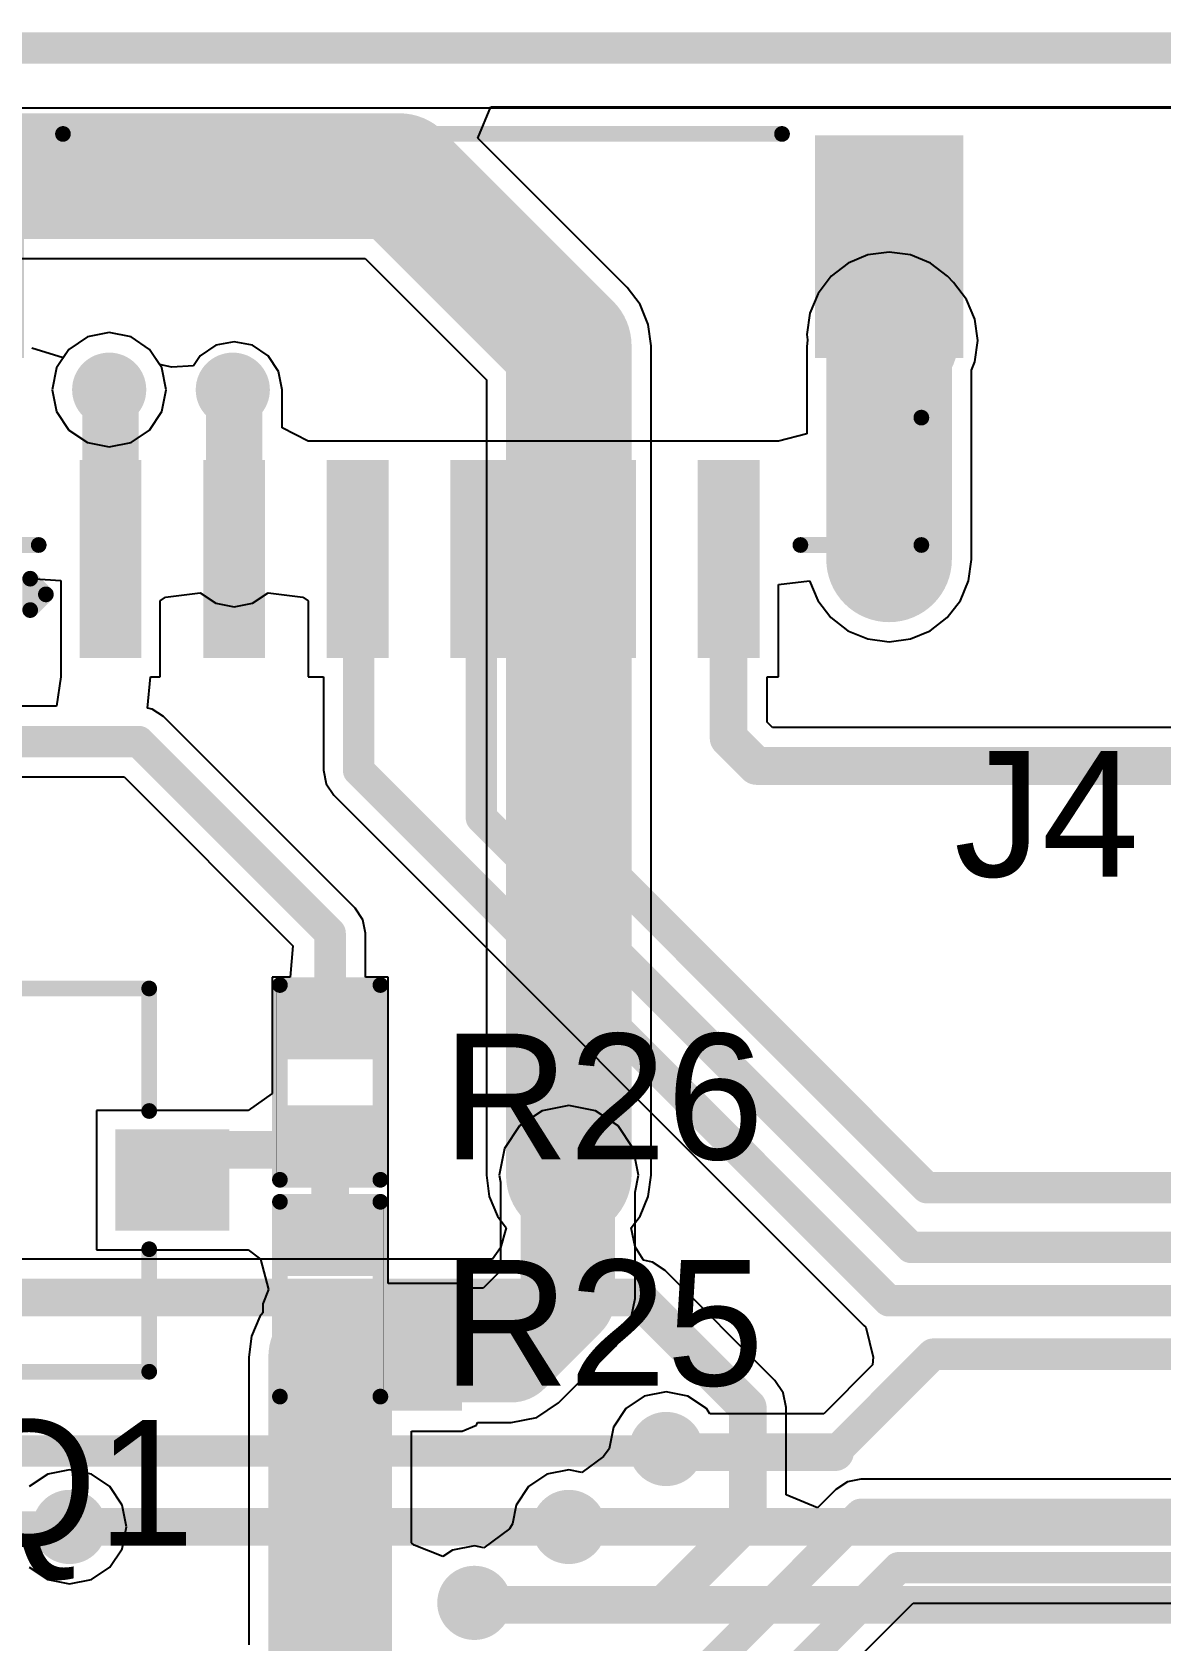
# Model space of a CAD drawing. Header units: millimetres. Extents: x -0.15 to 3.79, y -0.54 to 3.26.
# Drawn here: x 0.546 to 0.906, y 2.505 to 3.017 of the extents above; entities that cross this region are included whole.
import ezdxf

# ---------------------------------------------------------------- set-up
doc = ezdxf.new("R2010")
doc.units = ezdxf.units.MM
doc.header["$MEASUREMENT"] = 0
for name, color, linetype in [('BottomLayer', 5, 'Continuous'), ('BottomSolder', 6, 'Continuous'), ('Mechanical2', 216, 'Continuous'), ('TopLayer', 1, 'Continuous'), ('TopOverlay', 2, 'Continuous'), ('TopPaste', 8, 'Continuous'), ('TopSolder', 216, 'Continuous'), ('ViaHoleLayer', 16, 'Continuous')]:
    doc.layers.add(name, color=color, linetype=linetype)
doc.styles.add('Arial', font='', dxfattribs={"height": 0.2})
doc.styles.get('Arial').set_extended_font_data('Arial')

# ---------------------------------------------------------------- blocks, each defined once
blk = doc.blocks.new('UCD1A101MCL1GS_36')
at = {"layer": 'TopLayer'}
for points in [[(-0.14567, 0.01772), (-0.03543, 0.01772), (-0.03543, -0.01772), (-0.14567, -0.01772)], [(0.03543, 0.01772), (0.14567, 0.01772), (0.14567, -0.01772), (0.03543, -0.01772)]]:
    blk.add_hatch(color=1, dxfattribs=at).paths.add_polyline_path(points)
at = {"layer": 'TopPaste'}
for points in [[(-0.14567, 0.01772), (-0.03543, 0.01772), (-0.03543, -0.01772), (-0.14567, -0.01772)], [(0.03543, 0.01772), (0.14567, 0.01772), (0.14567, -0.01772), (0.03543, -0.01772)]]:
    blk.add_hatch(color=8, dxfattribs=at).paths.add_polyline_path(points)
at = {"layer": 'TopSolder'}
for points in [[(-0.14567, 0.01772), (-0.03543, 0.01772), (-0.03543, -0.01772), (-0.14567, -0.01772)], [(0.03543, 0.01772), (0.14567, 0.01772), (0.14567, -0.01772), (0.03543, -0.01772)]]:
    blk.add_hatch(color=216, dxfattribs=at).paths.add_polyline_path(points)
at = {"layer": 'TopOverlay', "const_width": 0.005}
for points in [[(-0.12992, 0.09008), (-0.09008, 0.12992)], [(-0.09008, 0.12992), (0, 0.12992)], [(0, 0.12992), (0.12992, 0.12992)], [(0.12992, 0.028), (0.12992, 0.12992)], [(-0.12992, 0.028), (-0.12992, 0.09008)], [(-0.15039, 0.028), (-0.15039, 0.052)], [(-0.16239, 0.04), (-0.13839, 0.04)], [(-0.12992, -0.09008), (-0.12992, -0.028)], [(0.12992, -0.12992), (0.12992, -0.028)], [(-0.12992, -0.09008), (-0.09008, -0.12992)], [(-0.09008, -0.12992), (0, -0.12992)], [(0, -0.12992), (0.12992, -0.12992)]]:
    blk.add_lwpolyline(points, dxfattribs=at)
at = {"layer": 'TopOverlay', "const_width": 0.0025}
for points in [[(-0.09133, 0.12992, 1), (-0.08883, 0.12992, 1)], [(-0.09133, 0.12992, 1), (-0.08883, 0.12992, 1)], [(-0.00125, 0.12992, 1), (0.00125, 0.12992, 1)], [(-0.00125, 0.12992, 1), (0.00125, 0.12992, 1)], [(0.12867, 0.12992, 1), (0.13117, 0.12992, 1)], [(0.12867, 0.12992, 1), (0.13117, 0.12992, 1)], [(-0.13117, 0.09008, 1), (-0.12867, 0.09008, 1)], [(-0.13117, 0.09008, 1), (-0.12867, 0.09008, 1)], [(-0.15164, 0.052, 1), (-0.14914, 0.052, 1)], [(-0.16364, 0.04, 1), (-0.16114, 0.04, 1)], [(-0.13964, 0.04, 1), (-0.13714, 0.04, 1)], [(-0.15164, 0.028, 1), (-0.14914, 0.028, 1)], [(-0.13117, 0.028, 1), (-0.12867, 0.028, 1)], [(0.12867, 0.028, 1), (0.13117, 0.028, 1)], [(-0.13117, -0.028, 1), (-0.12867, -0.028, 1)], [(0.12867, -0.028, 1), (0.13117, -0.028, 1)], [(-0.13117, -0.09008, 1), (-0.12867, -0.09008, 1)], [(-0.13117, -0.09008, 1), (-0.12867, -0.09008, 1)], [(-0.09133, -0.12992, 1), (-0.08883, -0.12992, 1)], [(-0.09133, -0.12992, 1), (-0.08883, -0.12992, 1)], [(-0.00125, -0.12992, 1), (0.00125, -0.12992, 1)], [(-0.00125, -0.12992, 1), (0.00125, -0.12992, 1)], [(0.12867, -0.12992, 1), (0.13117, -0.12992, 1)], [(0.12867, -0.12992, 1), (0.13117, -0.12992, 1)]]:
    blk.add_lwpolyline(points, format="xyb", close=True, dxfattribs=at)
blk = doc.blocks.new('V________T______38')
at = {"layer": 'TopLayer'}
for points in [[(-0.17323, 0.08514), (-0.12598, 0.08514), (-0.12598, 0.01427), (-0.17323, 0.01427)], [(0.12598, 0.08514), (0.17323, 0.08514), (0.17323, 0.01427), (0.12598, 0.01427)], [(-0.10827, -0.01821), (-0.08858, -0.01821), (-0.08858, -0.0812), (-0.10827, -0.0812)], [(-0.0689, -0.01821), (-0.04921, -0.01821), (-0.04921, -0.0812), (-0.0689, -0.0812)], [(-0.02953, -0.01821), (-0.00984, -0.01821), (-0.00984, -0.0812), (-0.02953, -0.0812)], [(0.00984, -0.01821), (0.02953, -0.01821), (0.02953, -0.0812), (0.00984, -0.0812)], [(0.04921, -0.01821), (0.0689, -0.01821), (0.0689, -0.0812), (0.04921, -0.0812)], [(0.08858, -0.01821), (0.10827, -0.01821), (0.10827, -0.0812), (0.08858, -0.0812)]]:
    blk.add_hatch(color=1, dxfattribs=at).paths.add_polyline_path(points)
at = {"layer": 'TopPaste'}
for points in [[(-0.17323, 0.08514), (-0.12598, 0.08514), (-0.12598, 0.01427), (-0.17323, 0.01427)], [(0.12598, 0.08514), (0.17323, 0.08514), (0.17323, 0.01427), (0.12598, 0.01427)], [(-0.10827, -0.01821), (-0.08858, -0.01821), (-0.08858, -0.0812), (-0.10827, -0.0812)], [(-0.0689, -0.01821), (-0.04921, -0.01821), (-0.04921, -0.0812), (-0.0689, -0.0812)], [(-0.02953, -0.01821), (-0.00984, -0.01821), (-0.00984, -0.0812), (-0.02953, -0.0812)], [(0.00984, -0.01821), (0.02953, -0.01821), (0.02953, -0.0812), (0.00984, -0.0812)], [(0.04921, -0.01821), (0.0689, -0.01821), (0.0689, -0.0812), (0.04921, -0.0812)], [(0.08858, -0.01821), (0.10827, -0.01821), (0.10827, -0.0812), (0.08858, -0.0812)]]:
    blk.add_hatch(color=8, dxfattribs=at).paths.add_polyline_path(points)
at = {"layer": 'TopSolder'}
for points in [[(-0.17323, 0.08514), (-0.12598, 0.08514), (-0.12598, 0.01427), (-0.17323, 0.01427)], [(0.12598, 0.08514), (0.17323, 0.08514), (0.17323, 0.01427), (0.12598, 0.01427)], [(-0.10827, -0.01821), (-0.08858, -0.01821), (-0.08858, -0.0812), (-0.10827, -0.0812)], [(-0.0689, -0.01821), (-0.04921, -0.01821), (-0.04921, -0.0812), (-0.0689, -0.0812)], [(-0.02953, -0.01821), (-0.00984, -0.01821), (-0.00984, -0.0812), (-0.02953, -0.0812)], [(0.00984, -0.01821), (0.02953, -0.01821), (0.02953, -0.0812), (0.00984, -0.0812)], [(0.04921, -0.01821), (0.0689, -0.01821), (0.0689, -0.0812), (0.04921, -0.0812)], [(0.08858, -0.01821), (0.10827, -0.01821), (0.10827, -0.0812), (0.08858, -0.0812)]]:
    blk.add_hatch(color=216, dxfattribs=at).paths.add_polyline_path(points)
at = {"layer": 'TopOverlay', "const_width": 0.005}
for points in [[(-0.11356, 0.08556), (0.11544, 0.08556)], [(-0.15981, -0.04528), (-0.15981, -0.00474)], [(0.15981, -0.04528), (0.15981, -0.00474)], [(-0.15981, -0.04528), (-0.12128, -0.04528)], [(0.12128, -0.04528), (0.15981, -0.04528)], [(-0.124, -0.066), (-0.124, -0.056)], [(-0.124, -0.056), (-0.119, -0.061)], [(-0.124, -0.066), (-0.119, -0.061)]]:
    blk.add_lwpolyline(points, dxfattribs=at)
at = {"layer": 'TopOverlay', "const_width": 0.0025}
for points in [[(-0.11481, 0.08556, 1), (-0.11231, 0.08556, 1)], [(0.11419, 0.08556, 1), (0.11669, 0.08556, 1)], [(-0.16106, -0.00474, 1), (-0.15856, -0.00474, 1)], [(0.15856, -0.00474, 1), (0.16106, -0.00474, 1)], [(-0.16106, -0.04528, 1), (-0.15856, -0.04528, 1)], [(-0.16106, -0.04528, 1), (-0.15856, -0.04528, 1)], [(-0.12253, -0.04528, 1), (-0.12003, -0.04528, 1)], [(0.12003, -0.04528, 1), (0.12253, -0.04528, 1)], [(0.15856, -0.04528, 1), (0.16106, -0.04528, 1)], [(0.15856, -0.04528, 1), (0.16106, -0.04528, 1)], [(-0.12525, -0.056, 1), (-0.12275, -0.056, 1)], [(-0.12525, -0.056, 1), (-0.12275, -0.056, 1)], [(-0.12025, -0.061, 1), (-0.11775, -0.061, 1)], [(-0.12025, -0.061, 1), (-0.11775, -0.061, 1)], [(-0.12525, -0.066, 1), (-0.12275, -0.066, 1)], [(-0.12525, -0.066, 1), (-0.12275, -0.066, 1)]]:
    blk.add_lwpolyline(points, format="xyb", close=True, dxfattribs=at)
blk = doc.blocks.new('R___0402_84')
at = {"layer": 'TopLayer'}
for points in [[(-0.0275, -0.0125), (-0.0275, 0.0125), (-0.0095, 0.0125), (-0.0095, -0.0125)], [(0.0095, -0.0125), (0.0095, 0.0125), (0.0275, 0.0125), (0.0275, -0.0125)]]:
    blk.add_hatch(color=1, dxfattribs=at).paths.add_polyline_path(points)
at = {"layer": 'TopPaste'}
for points in [[(-0.0275, -0.0125), (-0.0275, 0.0125), (-0.0095, 0.0125), (-0.0095, -0.0125)], [(0.0095, -0.0125), (0.0095, 0.0125), (0.0275, 0.0125), (0.0275, -0.0125)]]:
    blk.add_hatch(color=8, dxfattribs=at).paths.add_polyline_path(points)
at = {"layer": 'TopSolder'}
for points in [[(-0.02967, -0.01467), (-0.02967, 0.01467), (-0.00733, 0.01467), (-0.00733, -0.01467)], [(0.00733, -0.01467), (0.00733, 0.01467), (0.02967, 0.01467), (0.02967, -0.01467)]]:
    blk.add_hatch(color=216, dxfattribs=at).paths.add_polyline_path(points)
at = {"layer": 'TopOverlay'}
for points, const_width in [([(-0.031, -0.016), (-0.031, 0.016)], 0.005), ([(0.031, 0.016), (-0.031, 0.016)], 0.005), ([(0.031, -0.016), (0.031, 0.016)], 0.005), ([(0.031, -0.016), (-0.031, -0.016)], 0.005), ([(0.032, -0.017), (-0.032, -0.017)], 0.000127)]:
    blk.add_lwpolyline(points, dxfattribs=dict(at, const_width=const_width))
for points, const_width in [([(-0.03225, 0.016, 1), (-0.02975, 0.016, 1)], 0.0025), ([(-0.03225, 0.016, 1), (-0.02975, 0.016, 1)], 0.0025), ([(0.02975, 0.016, 1), (0.03225, 0.016, 1)], 0.0025), ([(0.02975, 0.016, 1), (0.03225, 0.016, 1)], 0.0025), ([(-0.03225, -0.016, 1), (-0.02975, -0.016, 1)], 0.0025), ([(-0.03225, -0.016, 1), (-0.02975, -0.016, 1)], 0.0025), ([(0.02975, -0.016, 1), (0.03225, -0.016, 1)], 0.0025), ([(0.02975, -0.016, 1), (0.03225, -0.016, 1)], 0.0025), ([(-0.03203, -0.017, 1), (-0.03197, -0.017, 1)], 0.0000635), ([(0.03197, -0.017, 1), (0.03203, -0.017, 1)], 0.0000635)]:
    blk.add_lwpolyline(points, format="xyb", close=True, dxfattribs=dict(at, const_width=const_width))
blk = doc.blocks.new('R___0402_85')
at = {"layer": 'TopLayer'}
for points in [[(-0.0275, -0.0125), (-0.0275, 0.0125), (-0.0095, 0.0125), (-0.0095, -0.0125)], [(0.0095, -0.0125), (0.0095, 0.0125), (0.0275, 0.0125), (0.0275, -0.0125)]]:
    blk.add_hatch(color=1, dxfattribs=at).paths.add_polyline_path(points)
at = {"layer": 'TopPaste'}
for points in [[(-0.0275, -0.0125), (-0.0275, 0.0125), (-0.0095, 0.0125), (-0.0095, -0.0125)], [(0.0095, -0.0125), (0.0095, 0.0125), (0.0275, 0.0125), (0.0275, -0.0125)]]:
    blk.add_hatch(color=8, dxfattribs=at).paths.add_polyline_path(points)
at = {"layer": 'TopSolder'}
for points in [[(-0.02967, -0.01467), (-0.02967, 0.01467), (-0.00733, 0.01467), (-0.00733, -0.01467)], [(0.00733, -0.01467), (0.00733, 0.01467), (0.02967, 0.01467), (0.02967, -0.01467)]]:
    blk.add_hatch(color=216, dxfattribs=at).paths.add_polyline_path(points)
at = {"layer": 'TopOverlay'}
for points, const_width in [([(-0.031, 0.016), (-0.031, -0.016)], 0.005), ([(-0.031, 0.016), (0.031, 0.016)], 0.005), ([(0.031, 0.016), (0.031, -0.016)], 0.005), ([(-0.031, -0.016), (0.031, -0.016)], 0.005), ([(-0.032, -0.017), (0.032, -0.017)], 0.000127)]:
    blk.add_lwpolyline(points, dxfattribs=dict(at, const_width=const_width))
for points, const_width in [([(-0.03225, 0.016, 1), (-0.02975, 0.016, 1)], 0.0025), ([(-0.03225, 0.016, 1), (-0.02975, 0.016, 1)], 0.0025), ([(0.02975, 0.016, 1), (0.03225, 0.016, 1)], 0.0025), ([(0.02975, 0.016, 1), (0.03225, 0.016, 1)], 0.0025), ([(-0.03225, -0.016, 1), (-0.02975, -0.016, 1)], 0.0025), ([(-0.03225, -0.016, 1), (-0.02975, -0.016, 1)], 0.0025), ([(0.02975, -0.016, 1), (0.03225, -0.016, 1)], 0.0025), ([(0.02975, -0.016, 1), (0.03225, -0.016, 1)], 0.0025), ([(-0.03203, -0.017, 1), (-0.03197, -0.017, 1)], 0.0000635), ([(0.03197, -0.017, 1), (0.03203, -0.017, 1)], 0.0000635)]:
    blk.add_lwpolyline(points, format="xyb", close=True, dxfattribs=dict(at, const_width=const_width))
blk = doc.blocks.new('S___23_115')
at = {"layer": 'TopLayer'}
for points in [[(-0.01614, 0.05748), (0.01614, 0.05748), (0.01614, 0.02126), (-0.01614, 0.02126)], [(-0.05354, -0.02126), (-0.02126, -0.02126), (-0.02126, -0.05748), (-0.05354, -0.05748)], [(0.02126, -0.02126), (0.05354, -0.02126), (0.05354, -0.05748), (0.02126, -0.05748)]]:
    blk.add_hatch(color=1, dxfattribs=at).paths.add_polyline_path(points)
at = {"layer": 'TopPaste'}
for points in [[(-0.01614, 0.05748), (0.01614, 0.05748), (0.01614, 0.02126), (-0.01614, 0.02126)], [(-0.05354, -0.02126), (-0.02126, -0.02126), (-0.02126, -0.05748), (-0.05354, -0.05748)], [(0.02126, -0.02126), (0.05354, -0.02126), (0.05354, -0.05748), (0.02126, -0.05748)]]:
    blk.add_hatch(color=8, dxfattribs=at).paths.add_polyline_path(points)
at = {"layer": 'TopSolder'}
for points in [[(-0.01614, 0.05748), (0.01614, 0.05748), (0.01614, 0.02126), (-0.01614, 0.02126)], [(-0.05354, -0.02126), (-0.02126, -0.02126), (-0.02126, -0.05748), (-0.05354, -0.05748)], [(0.02126, -0.02126), (0.05354, -0.02126), (0.05354, -0.05748), (0.02126, -0.05748)]]:
    blk.add_hatch(color=216, dxfattribs=at).paths.add_polyline_path(points)
at = {"layer": 'TopOverlay', "const_width": 0.005}
for points in [[(-0.061, -0.023), (-0.061, 0.032)], [(-0.022, 0.032), (-0.061, 0.032)], [(0.061, 0.032), (0.022, 0.032)], [(0.061, -0.023), (0.061, 0.032)], [(0.013, -0.031), (-0.013, -0.031)], [(-0.061, -0.046), (-0.066, -0.041)], [(-0.066, -0.051), (-0.066, -0.041)], [(-0.066, -0.051), (-0.061, -0.046)]]:
    blk.add_lwpolyline(points, dxfattribs=at)
at = {"layer": 'TopOverlay', "const_width": 0.0025}
for points in [[(-0.06225, 0.032, 1), (-0.05975, 0.032, 1)], [(-0.06225, 0.032, 1), (-0.05975, 0.032, 1)], [(-0.02325, 0.032, 1), (-0.02075, 0.032, 1)], [(0.02075, 0.032, 1), (0.02325, 0.032, 1)], [(0.05975, 0.032, 1), (0.06225, 0.032, 1)], [(0.05975, 0.032, 1), (0.06225, 0.032, 1)], [(-0.06225, -0.023, 1), (-0.05975, -0.023, 1)], [(0.05975, -0.023, 1), (0.06225, -0.023, 1)], [(-0.01425, -0.031, 1), (-0.01175, -0.031, 1)], [(0.01175, -0.031, 1), (0.01425, -0.031, 1)], [(-0.06725, -0.041, 1), (-0.06475, -0.041, 1)], [(-0.06725, -0.041, 1), (-0.06475, -0.041, 1)], [(-0.06225, -0.046, 1), (-0.05975, -0.046, 1)], [(-0.06225, -0.046, 1), (-0.05975, -0.046, 1)], [(-0.06725, -0.051, 1), (-0.06475, -0.051, 1)], [(-0.06725, -0.051, 1), (-0.06475, -0.051, 1)]]:
    blk.add_lwpolyline(points, format="xyb", close=True, dxfattribs=at)

msp = doc.modelspace()

# ---------------------------------------------------------------- hatches: boundary and pattern name
at = {"layer": 'BottomLayer'}
h = msp.add_hatch(color=5, dxfattribs=at)
edge = h.paths.add_edge_path()
edge.add_arc((0.57063, 2.903), 0.01181, 0, 360)
h = msp.add_hatch(color=5, dxfattribs=at)
edge = h.paths.add_edge_path()
edge.add_arc((0.61, 2.903), 0.01181, 0, 360)
h = msp.add_hatch(color=5, dxfattribs=at)
edge = h.paths.add_edge_path()
edge.add_arc((0.819, 2.849), 0.01181, 0, 360)
h = msp.add_hatch(color=5, dxfattribs=at)
edge = h.paths.add_edge_path()
edge.add_arc((0.717, 2.653), 0.01575, 0, 360)
h = msp.add_hatch(color=5, dxfattribs=at)
edge = h.paths.add_edge_path()
edge.add_arc((0.748, 2.56581), 0.01181, 0, 360)
h = msp.add_hatch(color=5, dxfattribs=at)
edge = h.paths.add_edge_path()
edge.add_arc((0.558, 2.541), 0.01181, 0, 360)
h = msp.add_hatch(color=5, dxfattribs=at)
edge = h.paths.add_edge_path()
edge.add_arc((0.717, 2.541), 0.01181, 0, 360)
h = msp.add_hatch(color=5, dxfattribs=at)
edge = h.paths.add_edge_path()
edge.add_arc((0.68692, 2.51683), 0.01181, 0, 360)
at = {"layer": 'BottomSolder'}
h = msp.add_hatch(color=6, dxfattribs=at)
edge = h.paths.add_edge_path()
edge.add_arc((0.57063, 2.903), 0.00591, 0, 360)
h = msp.add_hatch(color=6, dxfattribs=at)
edge = h.paths.add_edge_path()
edge.add_arc((0.61, 2.903), 0.00591, 0, 360)
h = msp.add_hatch(color=6, dxfattribs=at)
edge = h.paths.add_edge_path()
edge.add_arc((0.819, 2.849), 0.00591, 0, 360)
h = msp.add_hatch(color=6, dxfattribs=at)
edge = h.paths.add_edge_path()
edge.add_arc((0.717, 2.653), 0.00787, 0, 360)
h = msp.add_hatch(color=6, dxfattribs=at)
edge = h.paths.add_edge_path()
edge.add_arc((0.748, 2.56581), 0.00591, 0, 360)
h = msp.add_hatch(color=6, dxfattribs=at)
edge = h.paths.add_edge_path()
edge.add_arc((0.558, 2.541), 0.00591, 0, 360)
h = msp.add_hatch(color=6, dxfattribs=at)
edge = h.paths.add_edge_path()
edge.add_arc((0.717, 2.541), 0.00591, 0, 360)
h = msp.add_hatch(color=6, dxfattribs=at)
edge = h.paths.add_edge_path()
edge.add_arc((0.68692, 2.51683), 0.00591, 0, 360)
at = {"layer": 'TopLayer'}
h = msp.add_hatch(color=1, dxfattribs=at)
edge = h.paths.add_edge_path()
edge.add_arc((0.57063, 2.903), 0.01181, 0, 360)
h = msp.add_hatch(color=1, dxfattribs=at)
edge = h.paths.add_edge_path()
edge.add_arc((0.61, 2.903), 0.01181, 0, 360)
h = msp.add_hatch(color=1, dxfattribs=at)
edge = h.paths.add_edge_path()
edge.add_arc((0.819, 2.849), 0.01181, 0, 360)
h = msp.add_hatch(color=1, dxfattribs=at)
edge = h.paths.add_edge_path()
edge.add_arc((0.717, 2.653), 0.01575, 0, 360)
msp.add_hatch(color=1, dxfattribs=at).paths.add_polyline_path([(0.626, 2.578), (0.683, 2.578), (0.683, 2.612), (0.626, 2.612)])
h = msp.add_hatch(color=1, dxfattribs=at)
edge = h.paths.add_edge_path()
edge.add_arc((0.748, 2.56581), 0.01181, 0, 360)
h = msp.add_hatch(color=1, dxfattribs=at)
edge = h.paths.add_edge_path()
edge.add_arc((0.558, 2.541), 0.01181, 0, 360)
h = msp.add_hatch(color=1, dxfattribs=at)
edge = h.paths.add_edge_path()
edge.add_arc((0.717, 2.541), 0.01181, 0, 360)
h = msp.add_hatch(color=1, dxfattribs=at)
edge = h.paths.add_edge_path()
edge.add_arc((0.68692, 2.51683), 0.01181, 0, 360)
at = {"layer": 'TopSolder'}
h = msp.add_hatch(color=216, dxfattribs=at)
edge = h.paths.add_edge_path()
edge.add_arc((0.57063, 2.903), 0.00591, 0, 360)
h = msp.add_hatch(color=216, dxfattribs=at)
edge = h.paths.add_edge_path()
edge.add_arc((0.61, 2.903), 0.00591, 0, 360)
h = msp.add_hatch(color=216, dxfattribs=at)
edge = h.paths.add_edge_path()
edge.add_arc((0.819, 2.849), 0.00591, 0, 360)
h = msp.add_hatch(color=216, dxfattribs=at)
edge = h.paths.add_edge_path()
edge.add_arc((0.717, 2.653), 0.00787, 0, 360)
h = msp.add_hatch(color=216, dxfattribs=at)
edge = h.paths.add_edge_path()
edge.add_arc((0.748, 2.56581), 0.00591, 0, 360)
h = msp.add_hatch(color=216, dxfattribs=at)
edge = h.paths.add_edge_path()
edge.add_arc((0.558, 2.541), 0.00591, 0, 360)
h = msp.add_hatch(color=216, dxfattribs=at)
edge = h.paths.add_edge_path()
edge.add_arc((0.717, 2.541), 0.00591, 0, 360)
h = msp.add_hatch(color=216, dxfattribs=at)
edge = h.paths.add_edge_path()
edge.add_arc((0.68692, 2.51683), 0.00591, 0, 360)
at = {"layer": 'ViaHoleLayer'}
h = msp.add_hatch(color=16, dxfattribs=at)
edge = h.paths.add_edge_path()
edge.add_arc((0.57063, 2.903), 0.00591, 0, 360)
h = msp.add_hatch(color=16, dxfattribs=at)
edge = h.paths.add_edge_path()
edge.add_arc((0.61, 2.903), 0.00591, 0, 360)
h = msp.add_hatch(color=16, dxfattribs=at)
edge = h.paths.add_edge_path()
edge.add_arc((0.819, 2.849), 0.00591, 0, 360)
h = msp.add_hatch(color=16, dxfattribs=at)
edge = h.paths.add_edge_path()
edge.add_arc((0.717, 2.653), 0.00787, 0, 360)
h = msp.add_hatch(color=16, dxfattribs=at)
edge = h.paths.add_edge_path()
edge.add_arc((0.748, 2.56581), 0.00591, 0, 360)
h = msp.add_hatch(color=16, dxfattribs=at)
edge = h.paths.add_edge_path()
edge.add_arc((0.558, 2.541), 0.00591, 0, 360)
h = msp.add_hatch(color=16, dxfattribs=at)
edge = h.paths.add_edge_path()
edge.add_arc((0.717, 2.541), 0.00591, 0, 360)
h = msp.add_hatch(color=16, dxfattribs=at)
edge = h.paths.add_edge_path()
edge.add_arc((0.68692, 2.51683), 0.00591, 0, 360)

# ---------------------------------------------------------------- linework, layer by layer
at = {"layer": 'BottomLayer'}
for p, q in [((0.688, 2.98309), (0.69214, 2.99309)), ((0.69214, 2.99309), (3.71336, 2.99309)), ((0.73554, 2.93554), (0.688, 2.98309)), ((0.03986, 2.94478), (0.65214, 2.94478)), ((0.65214, 2.94478), (0.69078, 2.90614)), ((0.73971, 2.93011), (0.73554, 2.93554)), ((0.73554, 2.93554), (0.73554, 2.93554)), ((0.74233, 2.92379), (0.73971, 2.93011)), ((0.56368, 2.91978), (0.55779, 2.91584)), ((0.57063, 2.92116), (0.56368, 2.91978)), ((0.57758, 2.91978), (0.57063, 2.92116)), ((0.58347, 2.91584), (0.57758, 2.91978)), ((0.74322, 2.917), (0.74233, 2.92379)), ((0.55779, 2.91584), (0.55385, 2.90995)), ((0.58741, 2.90995), (0.58347, 2.91584)), ((0.74322, 2.653), (0.74322, 2.917)), ((0.55385, 2.90995), (0.55247, 2.903)), ((0.58879, 2.903), (0.58741, 2.90995)), ((0.69078, 2.90614), (0.69078, 2.653)), ((0.55247, 2.903), (0.55385, 2.89605)), ((0.58741, 2.89605), (0.58879, 2.903)), ((0.55385, 2.89605), (0.55779, 2.89016)), ((0.58347, 2.89016), (0.58741, 2.89605)), ((0.55779, 2.89016), (0.56368, 2.88622)), ((0.57758, 2.88622), (0.58347, 2.89016)), ((0.56368, 2.88622), (0.57063, 2.88484)), ((0.57063, 2.88484), (0.57758, 2.88622)), ((0.69078, 2.653), (0.69167, 2.64621)), ((0.74233, 2.64621), (0.74322, 2.653)), ((0.69167, 2.64621), (0.69429, 2.63989)), ((0.73971, 2.63989), (0.74233, 2.64621)), ((0.69429, 2.63989), (0.69709, 2.63624)), ((0.73691, 2.63624), (0.73971, 2.63989)), ((0.69709, 2.63624), (0.69526, 2.62985)), ((0.73818, 2.63014), (0.73691, 2.63624)), ((0.69526, 2.62985), (0.69274, 2.62623)), ((0.74079, 2.62588), (0.73818, 2.63014)), ((0.69274, 2.62623), (0.41889, 2.62623)), ((0.74368, 2.6253), (0.74079, 2.62588)), ((0.74765, 2.62265), (0.74368, 2.6253)), ((0.78265, 2.58765), (0.74765, 2.62265)), ((0.7853, 2.58368), (0.78265, 2.58765)), ((0.78624, 2.579), (0.7853, 2.58368)), ((0.78624, 2.55124), (0.78624, 2.579)), ((0.80571, 2.55536), (0.80207, 2.55293)), ((0.81, 2.55622), (0.80571, 2.55536)), ((1.5584, 2.55622), (0.81, 2.55622)), ((0.81, 2.55622), (0.81, 2.55622)), ((0.79624, 2.5471), (0.78624, 2.55124)), ((0.80207, 2.55293), (0.79624, 2.5471)), ((0.77995, 2.47009), (0.82665, 2.51678)), ((0.82665, 2.51678), (1.53435, 2.51678))]:
    msp.add_line(p, q, dxfattribs=at)
for points, const_width in [([(0.029, 2.971), (0.663, 2.971)], 0.04), ([(0.663, 2.971), (0.717, 2.917)], 0.04), ([(0.717, 2.653), (0.717, 2.917)], 0.04), ([(0.41889, 2.614), (0.739, 2.614)], 0.012), ([(0.739, 2.614), (0.774, 2.579)], 0.012), ([(0.774, 2.543), (0.774, 2.579)], 0.012), ([(0.74738, 2.56519), (0.748, 2.56581)], 0.01), ([(0.513, 2.56519), (0.74738, 2.56519)], 0.01), ([(0.558, 2.541), (0.717, 2.541)], 0.012), ([(0.74719, 2.51619), (0.774, 2.543)], 0.012), ([(0.75902, 2.49402), (0.81, 2.545)], 0.01), ([(0.81, 2.545), (1.572, 2.545)], 0.01), ([(0.77202, 2.47802), (0.822, 2.528)], 0.01), ([(0.822, 2.528), (1.539, 2.528)], 0.01), ([(0.68692, 2.51683), (0.68756, 2.51619)], 0.012), ([(0.68756, 2.51619), (0.74719, 2.51619)], 0.012)]:
    msp.add_lwpolyline(points, dxfattribs=dict(at, const_width=const_width))
for points, const_width in [([(0.653, 2.971, 1), (0.673, 2.971, 1)], 0.02), ([(0.653, 2.971, 1), (0.673, 2.971, 1)], 0.02), ([(0.707, 2.917, 1), (0.727, 2.917, 1)], 0.02), ([(0.707, 2.917, 1), (0.727, 2.917, 1)], 0.02), ([(0.707, 2.653, 1), (0.727, 2.653, 1)], 0.02), ([(0.736, 2.614, 1), (0.742, 2.614, 1)], 0.006), ([(0.736, 2.614, 1), (0.742, 2.614, 1)], 0.006), ([(0.771, 2.579, 1), (0.777, 2.579, 1)], 0.006), ([(0.771, 2.579, 1), (0.777, 2.579, 1)], 0.006), ([(0.7455, 2.56581, 1), (0.7505, 2.56581, 1)], 0.005), ([(0.74488, 2.56519, 1), (0.74988, 2.56519, 1)], 0.005), ([(0.74488, 2.56519, 1), (0.74988, 2.56519, 1)], 0.005), ([(0.555, 2.541, 1), (0.561, 2.541, 1)], 0.006), ([(0.714, 2.541, 1), (0.72, 2.541, 1)], 0.006), ([(0.771, 2.543, 1), (0.777, 2.543, 1)], 0.006), ([(0.771, 2.543, 1), (0.777, 2.543, 1)], 0.006), ([(0.8075, 2.545, 1), (0.8125, 2.545, 1)], 0.005), ([(0.8075, 2.545, 1), (0.8125, 2.545, 1)], 0.005), ([(0.8195, 2.528, 1), (0.8245, 2.528, 1)], 0.005), ([(0.8195, 2.528, 1), (0.8245, 2.528, 1)], 0.005), ([(0.68392, 2.51683, 1), (0.68991, 2.51683, 1)], 0.006), ([(0.68456, 2.51619, 1), (0.69056, 2.51619, 1)], 0.006), ([(0.68456, 2.51619, 1), (0.69056, 2.51619, 1)], 0.006), ([(0.74419, 2.51619, 1), (0.75019, 2.51619, 1)], 0.006), ([(0.74419, 2.51619, 1), (0.75019, 2.51619, 1)], 0.006)]:
    msp.add_lwpolyline(points, format="xyb", close=True, dxfattribs=dict(at, const_width=const_width))
at = {"layer": 'Mechanical2', "const_width": 0.01}
msp.add_lwpolyline([(-0.10827, 3.01181), (3.75, 3.01181)], dxfattribs=at)
at = {"layer": 'TopLayer'}
for p, q in [((-0.02533, 2.99274), (0.96373, 2.99274)), ((0.81229, 2.94589), (0.80597, 2.94327)), ((0.81908, 2.94678), (0.81229, 2.94589)), ((0.82587, 2.94589), (0.81908, 2.94678)), ((0.83219, 2.94327), (0.82587, 2.94589)), ((0.80597, 2.94327), (0.80054, 2.9391)), ((0.83762, 2.9391), (0.83219, 2.94327)), ((0.80054, 2.9391), (0.79637, 2.93367)), ((0.83954, 2.93718), (0.83762, 2.9391)), ((0.84371, 2.93175), (0.83954, 2.93718)), ((0.79637, 2.93367), (0.79375, 2.92735)), ((0.84633, 2.92543), (0.84371, 2.93175)), ((0.79375, 2.92735), (0.79286, 2.92056)), ((0.84722, 2.91864), (0.84633, 2.92543)), ((0.56368, 2.91978), (0.55779, 2.91584)), ((0.57063, 2.92116), (0.56368, 2.91978)), ((0.57758, 2.91978), (0.57063, 2.92116)), ((0.58347, 2.91584), (0.57758, 2.91978)), ((0.79307, 2.91891), (0.79278, 2.91664)), ((0.79286, 2.92056), (0.79307, 2.91891)), ((0.55601, 2.91318), (0.54601, 2.91621)), ((0.55779, 2.91584), (0.55601, 2.91318)), ((0.58666, 2.91107), (0.58347, 2.91584)), ((0.5996, 2.91381), (0.59747, 2.91062)), ((0.60457, 2.91713), (0.5996, 2.91381)), ((0.61042, 2.91829), (0.60457, 2.91713)), ((0.61627, 2.91713), (0.61042, 2.91829)), ((0.62123, 2.91381), (0.61627, 2.91713)), ((0.62455, 2.90885), (0.62123, 2.91381)), ((0.79278, 2.91664), (0.79278, 2.91664)), ((0.79278, 2.91664), (0.79278, 2.88898)), ((0.84633, 2.91185), (0.84722, 2.91864)), ((0.5906, 2.91016), (0.58666, 2.91107)), ((0.59747, 2.91062), (0.5906, 2.91016)), ((0.62571, 2.903), (0.62455, 2.90885)), ((0.84522, 2.90918), (0.84633, 2.91185)), ((0.84522, 2.849), (0.84522, 2.90918)), ((0.62571, 2.89091), (0.62571, 2.903)), ((0.63395, 2.88665), (0.62571, 2.89091)), ((0.79278, 2.88898), (0.78374, 2.88665)), ((0.63571, 2.88665), (0.63395, 2.88665)), ((0.66563, 2.88665), (0.63571, 2.88665)), ((0.67332, 2.88665), (0.66563, 2.88665)), ((0.66563, 2.88665), (0.66563, 2.88665)), ((0.705, 2.88665), (0.67332, 2.88665)), ((0.67332, 2.88665), (0.67332, 2.88665)), ((0.71269, 2.88665), (0.705, 2.88665)), ((0.705, 2.88665), (0.705, 2.88665)), ((0.74437, 2.88665), (0.71269, 2.88665)), ((0.71269, 2.88665), (0.71269, 2.88665)), ((0.75206, 2.88665), (0.74437, 2.88665)), ((0.74437, 2.88665), (0.74437, 2.88665)), ((0.78278, 2.88665), (0.75206, 2.88665)), ((0.75206, 2.88665), (0.75206, 2.88665)), ((0.78374, 2.88665), (0.78278, 2.88665)), ((0.84433, 2.84221), (0.84522, 2.849)), ((0.54521, 2.84288), (0.55521, 2.84223)), ((0.55521, 2.84223), (0.55521, 2.81222)), ((0.78374, 2.841), (0.79367, 2.84221)), ((0.79367, 2.84221), (0.79629, 2.83589)), ((0.84171, 2.83589), (0.84433, 2.84221)), ((0.58689, 2.83582), (0.58854, 2.837)), ((0.58854, 2.837), (0.59961, 2.83834)), ((0.59961, 2.83834), (0.60457, 2.83502)), ((0.61627, 2.83502), (0.62123, 2.83834)), ((0.62123, 2.83834), (0.63229, 2.837)), ((0.63229, 2.837), (0.63395, 2.83582)), ((0.78374, 2.81165), (0.78374, 2.841)), ((0.58689, 2.81165), (0.58689, 2.83582)), ((0.60457, 2.83502), (0.61042, 2.83386)), ((0.61042, 2.83386), (0.61627, 2.83502)), ((0.63395, 2.83582), (0.63395, 2.81165)), ((0.79629, 2.83589), (0.80046, 2.83046)), ((0.83754, 2.83046), (0.84171, 2.83589)), ((0.80046, 2.83046), (0.80589, 2.82629)), ((0.83211, 2.82629), (0.83754, 2.83046)), ((0.80589, 2.82629), (0.81221, 2.82367)), ((0.81221, 2.82367), (0.819, 2.82278)), ((0.819, 2.82278), (0.82579, 2.82367)), ((0.82579, 2.82367), (0.83211, 2.82629)), ((0.55521, 2.81165), (0.55385, 2.80222)), ((0.55521, 2.81222), (0.55521, 2.81165)), ((0.58283, 2.80165), (0.58381, 2.81165)), ((0.58381, 2.81165), (0.58689, 2.81165)), ((0.63395, 2.81165), (0.63885, 2.81165)), ((0.63885, 2.81165), (0.63885, 2.78185)), ((0.78013, 2.79717), (0.78013, 2.81165)), ((0.78013, 2.81165), (0.78374, 2.81165)), ((0.55385, 2.80222), (-0.04835, 2.80222)), ((0.58429, 2.80136), (0.58283, 2.80165)), ((0.58793, 2.79893), (0.58429, 2.80136)), ((0.64893, 2.73793), (0.58793, 2.79893)), ((0.78185, 2.79546), (0.78013, 2.79717)), ((0.92259, 2.79546), (0.78185, 2.79546)), ((0.63885, 2.78185), (0.63885, 2.78185)), ((0.63885, 2.78185), (0.6397, 2.77756)), ((-0.053, 2.77978), (0.57535, 2.77978)), ((0.57535, 2.77978), (0.62914, 2.726)), ((0.6397, 2.77756), (0.64213, 2.77392)), ((0.64213, 2.77392), (0.81099, 2.60507)), ((0.65136, 2.73429), (0.64893, 2.73793)), ((0.64893, 2.73793), (0.64893, 2.73793)), ((0.65222, 2.73), (0.65136, 2.73429)), ((0.65222, 2.716), (0.65222, 2.73)), ((0.65222, 2.73), (0.65222, 2.73)), ((0.62914, 2.726), (0.62823, 2.716)), ((0.62823, 2.716), (0.6225, 2.716)), ((0.6225, 2.716), (0.6225, 2.689)), ((0.6595, 2.716), (0.65222, 2.716)), ((0.6595, 2.689), (0.6595, 2.716)), ((0.6225, 2.689), (0.6225, 2.679)), ((0.6595, 2.686), (0.6595, 2.689)), ((0.6595, 2.676), (0.6595, 2.686)), ((0.6225, 2.679), (0.61485, 2.67354)), ((0.61485, 2.67354), (0.56663, 2.67354)), ((0.56663, 2.67354), (0.56663, 2.62926)), ((0.6595, 2.649), (0.6595, 2.676)), ((0.70851, 2.67349), (0.70132, 2.66868)), ((0.717, 2.67517), (0.70851, 2.67349)), ((0.72549, 2.67349), (0.717, 2.67517)), ((0.73268, 2.66868), (0.72549, 2.67349)), ((0.70132, 2.66868), (0.69651, 2.66149)), ((0.73749, 2.66149), (0.73268, 2.66868)), ((0.69651, 2.66149), (0.69483, 2.653)), ((0.73917, 2.653), (0.73749, 2.66149)), ((0.69483, 2.653), (0.69528, 2.65073)), ((0.7381, 2.64761), (0.73917, 2.653)), ((0.6595, 2.647), (0.6595, 2.649)), ((0.6595, 2.649), (0.6595, 2.649)), ((0.69528, 2.65073), (0.69528, 2.62256)), ((0.7381, 2.61369), (0.7381, 2.64761)), ((0.6595, 2.61849), (0.6595, 2.647)), ((0.6595, 2.647), (0.6595, 2.647)), ((0.56663, 2.62926), (0.61485, 2.62926)), ((0.61485, 2.62926), (0.61886, 2.62628)), ((0.61886, 2.62628), (0.62141, 2.61659)), ((0.69528, 2.62256), (0.68975, 2.61703)), ((0.683, 2.61849), (0.6595, 2.61849)), ((0.68653, 2.61703), (0.683, 2.61849)), ((0.68975, 2.61703), (0.68653, 2.61703)), ((0.62141, 2.61659), (0.61951, 2.612)), ((0.61951, 2.612), (0.61951, 2.60918)), ((0.73647, 2.6055), (0.7381, 2.61369)), ((0.61856, 2.60795), (0.61598, 2.60171)), ((0.61951, 2.60918), (0.61856, 2.60795)), ((0.61598, 2.60171), (0.61509, 2.595)), ((0.73183, 2.59855), (0.73647, 2.6055)), ((0.81099, 2.60507), (0.81099, 2.60507)), ((0.81099, 2.60507), (0.81163, 2.60464)), ((0.81163, 2.60464), (0.81397, 2.59505)), ((0.71376, 2.58048), (0.73183, 2.59855)), ((0.61509, 2.595), (0.61509, 2.50349)), ((0.81375, 2.59262), (0.79818, 2.57705)), ((0.81397, 2.59505), (0.81375, 2.59262)), ((0.74105, 2.58259), (0.73516, 2.57865)), ((0.748, 2.58397), (0.74105, 2.58259)), ((0.75495, 2.58259), (0.748, 2.58397)), ((0.76084, 2.57865), (0.75495, 2.58259)), ((0.69862, 2.57421), (0.70682, 2.57584)), ((0.70682, 2.57584), (0.71376, 2.58048)), ((0.73516, 2.57865), (0.73122, 2.57276)), ((0.76191, 2.57705), (0.76084, 2.57865)), ((0.79818, 2.57705), (0.76191, 2.57705)), ((0.66691, 2.53599), (0.66691, 2.57151)), ((0.66691, 2.57151), (0.683, 2.57151)), ((0.683, 2.57151), (0.68759, 2.57341)), ((0.68759, 2.57341), (0.68792, 2.57421)), ((0.68792, 2.57421), (0.69862, 2.57421)), ((0.73122, 2.57276), (0.72984, 2.56581)), ((0.72984, 2.56581), (0.72806, 2.56338)), ((0.72806, 2.56338), (0.72113, 2.55834)), ((0.55105, 2.55778), (0.54516, 2.55384)), ((0.558, 2.55916), (0.55105, 2.55778)), ((0.56495, 2.55778), (0.558, 2.55916)), ((0.57084, 2.55384), (0.56495, 2.55778)), ((0.71005, 2.55778), (0.70416, 2.55384)), ((0.717, 2.55916), (0.71005, 2.55778)), ((0.72113, 2.55834), (0.717, 2.55916)), ((0.57478, 2.54795), (0.57084, 2.55384)), ((0.70416, 2.55384), (0.70022, 2.54795)), ((0.57616, 2.541), (0.57478, 2.54795)), ((0.70022, 2.54795), (0.69904, 2.542)), ((0.57478, 2.53405), (0.57616, 2.541)), ((0.69807, 2.54042), (0.68996, 2.53439)), ((0.69904, 2.542), (0.69807, 2.54042)), ((0.66778, 2.53522), (0.66691, 2.53599)), ((0.67691, 2.53156), (0.66778, 2.53522)), ((0.68692, 2.53499), (0.67997, 2.53361)), ((0.68996, 2.53439), (0.68692, 2.53499)), ((0.57084, 2.52816), (0.57478, 2.53405)), ((0.67997, 2.53361), (0.67691, 2.53156)), ((0.54516, 2.52816), (0.55105, 2.52422)), ((0.56495, 2.52422), (0.57084, 2.52816)), ((0.55105, 2.52422), (0.558, 2.52284)), ((0.558, 2.52284), (0.56495, 2.52422))]:
    msp.add_line(p, q, dxfattribs=at)
for points, const_width in [([(0.81908, 2.92056), (0.821, 2.91864)], 0.04), ([(0.819, 2.91664), (0.821, 2.91864)], 0.04), ([(0.819, 2.849), (0.819, 2.91664)], 0.04), ([(0.57105, 2.84915), (0.57105, 2.903)], 0.018), ([(0.61042, 2.84915), (0.61042, 2.903)], 0.018), ([(0.7679, 2.7921), (0.7679, 2.84915)], 0.012), ([(0.65006, 2.78185), (0.65006, 2.84215)], 0.01), ([(0.68916, 2.7668), (0.68916, 2.84215)], 0.01), ([(0.72853, 2.75147), (0.72853, 2.84215)], 0.01), ([(-0.053, 2.791), (0.58, 2.791)], 0.01), ([(0.58, 2.791), (0.641, 2.73)], 0.01), ([(0.7679, 2.7921), (0.77678, 2.78322)], 0.012), ([(0.65006, 2.78185), (0.81892, 2.613)], 0.01), ([(0.77678, 2.78322), (0.94355, 2.78322)], 0.012), ([(0.68916, 2.7668), (0.82596, 2.63)], 0.01), ([(0.72853, 2.75147), (0.831, 2.649)], 0.01), ([(0.641, 2.701), (0.641, 2.73)], 0.01), ([(0.638, 2.661), (0.641, 2.664)], 0.012), ([(0.641, 2.632), (0.641, 2.664)], 0.012), ([(0.59074, 2.6514), (0.60034, 2.661)], 0.012), ([(0.60034, 2.661), (0.638, 2.661)], 0.012), ([(0.71669, 2.61369), (0.71669, 2.65269)], 0.03), ([(0.71669, 2.65269), (0.717, 2.653)], 0.022), ([(0.831, 2.649), (1.344, 2.649)], 0.01), ([(0.82596, 2.63), (1.31708, 2.63)], 0.01), ([(0.69862, 2.59562), (0.71669, 2.61369)], 0.03), ([(0.81892, 2.613), (1.31004, 2.613)], 0.01), ([(0.641, 2.476), (0.641, 2.595)], 0.03937), ([(0.67465, 2.59562), (0.69862, 2.59562)], 0.03), ([(0.67403, 2.595), (0.67465, 2.59562)], 0.022), ([(0.641, 2.595), (0.67403, 2.595)], 0.022), ([(0.80181, 2.56481), (0.833, 2.596)], 0.01), ([(0.833, 2.596), (1.303, 2.596)], 0.01), ([(0.748, 2.56481), (0.80181, 2.56481)], 0.012), ([(0.439, 2.541), (0.558, 2.541)], 0.01), ([(0.715, 2.541), (0.717, 2.541)], 0.012), ([(0.717, 2.541), (1.206, 2.541)], 0.012), ([(0.68692, 2.51683), (0.68756, 2.51619)], 0.012), ([(0.68756, 2.51619), (1.19481, 2.51619)], 0.012)]:
    msp.add_lwpolyline(points, dxfattribs=dict(at, const_width=const_width))
for points, const_width in [([(0.80908, 2.92056, 1), (0.82908, 2.92056, 1)], 0.02), ([(0.809, 2.91664, 1), (0.829, 2.91664, 1)], 0.02), ([(0.809, 2.91664, 1), (0.829, 2.91664, 1)], 0.02), ([(0.811, 2.91864, 1), (0.831, 2.91864, 1)], 0.02), ([(0.811, 2.91864, 1), (0.831, 2.91864, 1)], 0.02), ([(0.56655, 2.903, 1), (0.57555, 2.903, 1)], 0.009), ([(0.60592, 2.903, 1), (0.61492, 2.903, 1)], 0.009), ([(0.809, 2.849, 1), (0.829, 2.849, 1)], 0.02), ([(0.56655, 2.84915, 1), (0.57555, 2.84915, 1)], 0.009), ([(0.60592, 2.84915, 1), (0.61492, 2.84915, 1)], 0.009), ([(0.7649, 2.84915, 1), (0.7709, 2.84915, 1)], 0.006), ([(0.64756, 2.84215, 1), (0.65256, 2.84215, 1)], 0.005), ([(0.68666, 2.84215, 1), (0.69166, 2.84215, 1)], 0.005), ([(0.72603, 2.84215, 1), (0.73103, 2.84215, 1)], 0.005), ([(0.5775, 2.791, 1), (0.5825, 2.791, 1)], 0.005), ([(0.5775, 2.791, 1), (0.5825, 2.791, 1)], 0.005), ([(0.7649, 2.7921, 1), (0.7709, 2.7921, 1)], 0.006), ([(0.7649, 2.7921, 1), (0.7709, 2.7921, 1)], 0.006), ([(0.64756, 2.78185, 1), (0.65256, 2.78185, 1)], 0.005), ([(0.64756, 2.78185, 1), (0.65256, 2.78185, 1)], 0.005), ([(0.77378, 2.78322, 1), (0.77978, 2.78322, 1)], 0.006), ([(0.77378, 2.78322, 1), (0.77978, 2.78322, 1)], 0.006), ([(0.68666, 2.7668, 1), (0.69166, 2.7668, 1)], 0.005), ([(0.68666, 2.7668, 1), (0.69166, 2.7668, 1)], 0.005), ([(0.72603, 2.75147, 1), (0.73103, 2.75147, 1)], 0.005), ([(0.72603, 2.75147, 1), (0.73103, 2.75147, 1)], 0.005), ([(0.6385, 2.73, 1), (0.6435, 2.73, 1)], 0.005), ([(0.6385, 2.73, 1), (0.6435, 2.73, 1)], 0.005), ([(0.6385, 2.701, 1), (0.6435, 2.701, 1)], 0.005), ([(0.638, 2.664, 1), (0.644, 2.664, 1)], 0.006), ([(0.638, 2.664, 1), (0.644, 2.664, 1)], 0.006), ([(0.59734, 2.661, 1), (0.60334, 2.661, 1)], 0.006), ([(0.59734, 2.661, 1), (0.60334, 2.661, 1)], 0.006), ([(0.635, 2.661, 1), (0.641, 2.661, 1)], 0.006), ([(0.635, 2.661, 1), (0.641, 2.661, 1)], 0.006), ([(0.70919, 2.65269, 1), (0.72419, 2.65269, 1)], 0.015), ([(0.71119, 2.65269, 1), (0.72219, 2.65269, 1)], 0.011), ([(0.7115, 2.653, 1), (0.7225, 2.653, 1)], 0.011), ([(0.58774, 2.6514, 1), (0.59374, 2.6514, 1)], 0.006), ([(0.8285, 2.649, 1), (0.8335, 2.649, 1)], 0.005), ([(0.8285, 2.649, 1), (0.8335, 2.649, 1)], 0.005), ([(0.638, 2.632, 1), (0.644, 2.632, 1)], 0.006), ([(0.82346, 2.63, 1), (0.82846, 2.63, 1)], 0.005), ([(0.82346, 2.63, 1), (0.82846, 2.63, 1)], 0.005), ([(0.70919, 2.61369, 1), (0.72419, 2.61369, 1)], 0.015), ([(0.70919, 2.61369, 1), (0.72419, 2.61369, 1)], 0.015), ([(0.81642, 2.613, 1), (0.82142, 2.613, 1)], 0.005), ([(0.81642, 2.613, 1), (0.82142, 2.613, 1)], 0.005), ([(0.63116, 2.595, 1), (0.65084, 2.595, 1)], 0.01969), ([(0.66715, 2.59562, 1), (0.68215, 2.59562, 1)], 0.015), ([(0.66915, 2.59562, 1), (0.68015, 2.59562, 1)], 0.011), ([(0.69112, 2.59562, 1), (0.70612, 2.59562, 1)], 0.015), ([(0.69112, 2.59562, 1), (0.70612, 2.59562, 1)], 0.015), ([(0.6355, 2.595, 1), (0.6465, 2.595, 1)], 0.011), ([(0.66853, 2.595, 1), (0.67953, 2.595, 1)], 0.011), ([(0.66853, 2.595, 1), (0.67953, 2.595, 1)], 0.011), ([(0.8305, 2.596, 1), (0.8355, 2.596, 1)], 0.005), ([(0.8305, 2.596, 1), (0.8355, 2.596, 1)], 0.005), ([(0.745, 2.56481, 1), (0.751, 2.56481, 1)], 0.006), ([(0.79881, 2.56481, 1), (0.80481, 2.56481, 1)], 0.006), ([(0.79931, 2.56481, 1), (0.80431, 2.56481, 1)], 0.005), ([(0.5555, 2.541, 1), (0.5605, 2.541, 1)], 0.005), ([(0.712, 2.541, 1), (0.718, 2.541, 1)], 0.006), ([(0.714, 2.541, 1), (0.72, 2.541, 1)], 0.006), ([(0.714, 2.541, 1), (0.72, 2.541, 1)], 0.006), ([(0.68392, 2.51683, 1), (0.68991, 2.51683, 1)], 0.006), ([(0.68456, 2.51619, 1), (0.69056, 2.51619, 1)], 0.006), ([(0.68456, 2.51619, 1), (0.69056, 2.51619, 1)], 0.006)]:
    msp.add_lwpolyline(points, format="xyb", close=True, dxfattribs=dict(at, const_width=const_width))

# ---------------------------------------------------------------- block references
for name, p in [('V________T______38', (0.66947, 2.89885)), ('UCD1A101MCL1GS_36', (1.01903, 2.37449))]:
    msp.add_blockref(name, p)
for name, p, rotation in [('S___23_115', (0.55137, 2.6514), 270), ('R___0402_84', (0.641, 2.6825), 270), ('R___0402_85', (0.641, 2.6135), 90)]:
    msp.add_blockref(name, p, dxfattribs=dict(rotation=rotation))

# ---------------------------------------------------------------- texts
at = {"layer": 'TopOverlay', "style": 'Arial'}
for s, p in [('J4', (0.83968, 2.74801)), ('R26', (0.67668, 2.65801)), ('R25', (0.67668, 2.58601)), ('Q1', (0.52334, 2.53501))]:
    msp.add_text(s, height=0.04, dxfattribs=at).set_placement(p)

doc.saveas('drawing.dxf')
